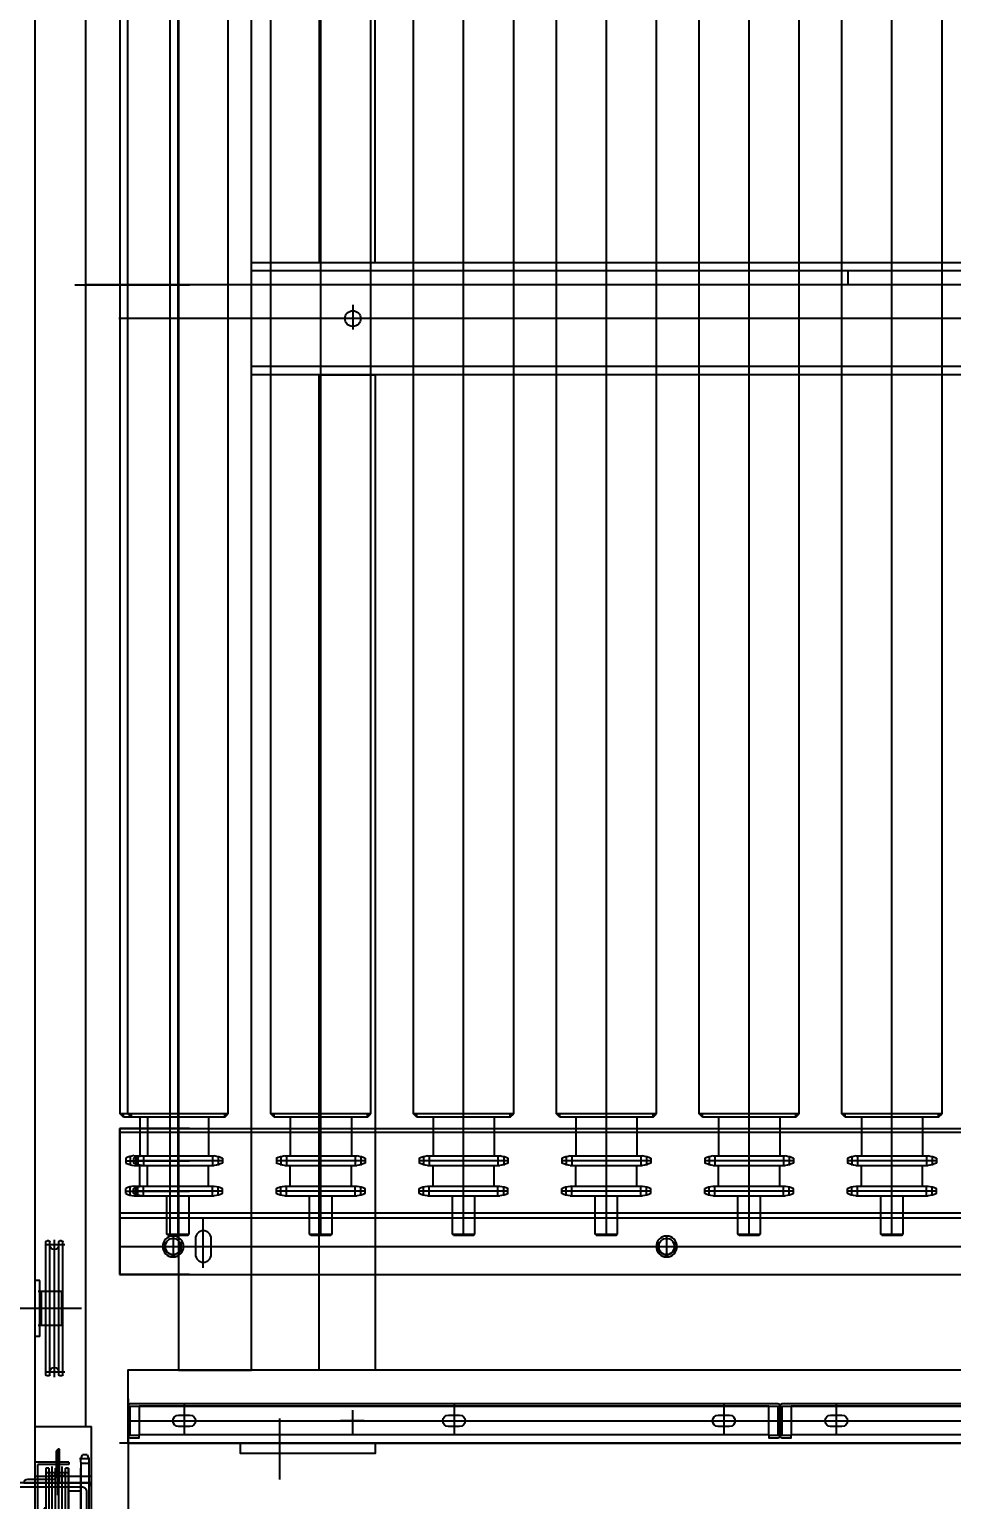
# Model space of a CAD drawing. Header units: millimetres. Extents: x 5544 to 245194, y -610088 to 30375.
# Drawn here: x 102514 to 104154, y 16158 to 18773 of the extents above; entities that cross this region are included whole.
import ezdxf
from ezdxf.lldxf.tags import DXFTag

# ---------------------------------------------------------------- set-up
doc = ezdxf.new("R2010")
doc.units = ezdxf.units.MM
for name, color, linetype in [('1', 1, 'CENTER2'), ('15', 15, 'Continuous'), ('2', 1, 'CENTER'), ('3', 3, 'Continuous'), ('4', 4, 'Continuous'), ('7', 7, 'Continuous'), ('CL', 1, 'CENTER'), ('외형선', 7, 'Continuous'), ('은선', 2, 'HIDDEN'), ('중심선', 1, 'CENTER')]:
    doc.layers.add(name, color=color, linetype=linetype)
doc.styles.get("Standard").update_dxf_attribs({"font": 'SYMBOL'})
tags = doc.linetypes.add('CENTER', pattern=[2, 1.25, -0.25, 0.25, -0.25]).pattern_tags.tags
tags[10:11] = [DXFTag(74, 4), DXFTag(75, 0), DXFTag(340, '0'), DXFTag(46, 1.0), DXFTag(50, 0.0), DXFTag(44, 0.0), DXFTag(45, 0.0)]
tags[8:9] = [DXFTag(74, 4), DXFTag(75, 0), DXFTag(340, '0'), DXFTag(46, 1.0), DXFTag(50, 0.0), DXFTag(44, 0.0), DXFTag(45, 0.0)]
tags[6:7] = [DXFTag(74, 4), DXFTag(75, 0), DXFTag(340, '0'), DXFTag(46, 1.0), DXFTag(50, 0.0), DXFTag(44, 0.0), DXFTag(45, 0.0)]
tags[4:5] = [DXFTag(74, 4), DXFTag(75, 0), DXFTag(340, '0'), DXFTag(46, 1.0), DXFTag(50, 0.0), DXFTag(44, 0.0), DXFTag(45, 0.0)]
tags = doc.linetypes.add('CENTER2', pattern=[1.125, 0.75, -0.125, 0.125, -0.125]).pattern_tags.tags
tags[10:11] = [DXFTag(74, 4), DXFTag(75, 0), DXFTag(340, '0'), DXFTag(46, 1.0), DXFTag(50, 0.0), DXFTag(44, 0.0), DXFTag(45, 0.0)]
tags[8:9] = [DXFTag(74, 4), DXFTag(75, 0), DXFTag(340, '0'), DXFTag(46, 1.0), DXFTag(50, 0.0), DXFTag(44, 0.0), DXFTag(45, 0.0)]
tags[6:7] = [DXFTag(74, 4), DXFTag(75, 0), DXFTag(340, '0'), DXFTag(46, 1.0), DXFTag(50, 0.0), DXFTag(44, 0.0), DXFTag(45, 0.0)]
tags[4:5] = [DXFTag(74, 4), DXFTag(75, 0), DXFTag(340, '0'), DXFTag(46, 1.0), DXFTag(50, 0.0), DXFTag(44, 0.0), DXFTag(45, 0.0)]
tags = doc.linetypes.add('HIDDEN', pattern=[0.375, 0.25, -0.125]).pattern_tags.tags
tags[6:7] = [DXFTag(74, 4), DXFTag(75, 0), DXFTag(340, '0'), DXFTag(46, 1.0), DXFTag(50, 0.0), DXFTag(44, 0.0), DXFTag(45, 0.0)]
tags[4:5] = [DXFTag(74, 4), DXFTag(75, 0), DXFTag(340, '0'), DXFTag(46, 1.0), DXFTag(50, 0.0), DXFTag(44, 0.0), DXFTag(45, 0.0)]
doc.dimstyles.new('DIM-A-002-평면', dxfattribs={"dimscale": 170, "dimtxt": 1, "dimasz": 0.4, "dimexe": 0.2, "dimexo": 0.3, "dimgap": 0.4, "dimtad": 1, "dimdec": 0, "dimtxsty": 'Standard', "dimcen": 0, "dimclrd": 15, "dimclre": 15, "dimclrt": 3, "dimadec": 0, "dimazin": 0, "dimtfac": 1, "dimtix": 1, "dimtmove": 0, "dimatfit": 3, "dimfxl": 1, "dimarcsym": 0})

# ---------------------------------------------------------------- blocks, each defined once
blk = doc.blocks.new('A$CAA94DE4')
at = {"color": 7}
for p, q in [((2460, 188.1), (0, 188.1)), ((2460, 188.1), (0, 188.1)), ((2130, 188.1), (2130, 138.1)), ((2180, 188.1), (2180, 138.1)), ((2180, 138.1), (2130, 138.1))]:
    blk.add_line(p, q, dxfattribs=at)
at = {"layer": '1'}
for p, q in [((2025, 174.3), (2025, 207.3)), ((2190.9, 168.1), (2164.6, 168.1))]:
    blk.add_line(p, q, dxfattribs=at)
at = {"layer": '2'}
blk.add_line((2174, 188.1), (2174, 138.1), dxfattribs=at)
blk = doc.blocks.new('A$C66952FD0')
at = {"layer": '1'}
for p, q in [((61.1, 0), (61.1, 54.2)), ((4.6, 14.9), (4.6, 32)), ((117.6, 14.9), (117.6, 32)), ((122.3, 24.2), (0, 24.2))]:
    blk.add_line(p, q, dxfattribs=at)
at = {"layer": '4'}
for p, q in [((36.1, 37.2), (36.1, 41.2)), ((86.1, 37.2), (86.1, 41.2)), ((1.1, 29.2), (1.1, 30.7)), ((120.1, 31.7), (2.1, 31.7)), ((120.1, 28.2), (2.1, 28.2)), ((86.1, 37.2), (36.1, 37.2)), ((46.1, 17.5), (46.1, 38.5)), ((76.1, 35.5), (46.1, 35.5)), ((76.1, 17.5), (76.1, 38.5)), ((121.1, 29.2), (121.1, 30.7)), ((1.1, 17.7), (1.1, 19.2)), ((120.1, 20.2), (2.1, 20.2)), ((120.1, 16.7), (2.1, 16.7)), ((76.1, 17.5), (46.1, 17.5)), ((121.1, 17.7), (121.1, 19.2))]:
    blk.add_line(p, q, dxfattribs=at)
for centre, radius, start, end in [((2.1, 30.7), 1, 90, 180), ((2.1, 29.2), 1, 180, 270), ((4.6, 24.2), 4, 270, 90), ((117.6, 24.2), 4, 90, 270), ((120.1, 30.7), 1, 0, 90), ((120.1, 29.2), 1, 270, 0), ((2.1, 19.2), 1, 90, 180), ((2.1, 17.7), 1, 180, 270), ((120.1, 19.2), 1, 0, 90), ((120.1, 17.7), 1, 270, 0)]:
    blk.add_arc(centre, radius, start, end, dxfattribs=at)
blk = doc.blocks.new('A$CACEA2E2A')
for p, q in [((0, 11.9), (0, 15.9)), ((6.4, 17.5), (138.3, 17.5)), ((7.5, 10.3), (7.5, 17.5)), ((137.2, 10.3), (137.2, 17.5)), ((144.7, 11.9), (144.7, 15.9)), ((6.4, 10.3), (138.3, 10.3))]:
    blk.add_line(p, q)
for centre, start, end in [((6.4, 4), 90, 118.2991), ((138.3, 4), 61.7009, 90), ((6.4, 23.8), 241.7009, 270), ((138.3, 23.8), 270, 298.2991)]:
    blk.add_arc(centre, 13.5, start, end)
at = {"layer": '1'}
for p, q in [((72.3, 87.5), (72.3, 0)), ((72.3, 6.6), (72.3, 82.9)), ((134.7, 43), (10.4, 43)), ((15.8, 28.5), (15.8, 48.5)), ((128.8, 28.5), (128.8, 48.5)), ((134.7, 34), (10.4, 34))]:
    blk.add_line(p, q, dxfattribs=at)
at = {"layer": '2'}
for p, q in [((59.8, 76.7), (59.8, 66.4)), ((84.9, 66.4), (59.8, 66.4)), ((60.6, 66.4), (84.1, 66.4)), ((60.6, 63), (60.6, 66.4)), ((81.7, 77.9), (62.9, 77.9)), ((65.4, 66.4), (65.4, 63)), ((66.1, 76.7), (66.1, 66.4)), ((70.1, 66.4), (73.5, 63)), ((71.2, 66.4), (74.6, 63)), ((78.6, 76.7), (78.6, 66.4)), ((79.3, 66.4), (79.3, 63)), ((84.1, 66.4), (84.1, 63)), ((84.9, 76.7), (84.9, 66.4)), ((84.1, 63), (60.6, 63))]:
    blk.add_line(p, q, dxfattribs=at)
for centre, radius, start, end in [((62.9, 73.1), 4.76, 48.8141, 131.1859), ((73, 57.3), 20.6, 91.7173, 109.5483), ((71.7, 57.3), 20.6, 70.4517, 88.2827), ((81.7, 73.1), 4.76, 48.8141, 131.1859)]:
    blk.add_arc(centre, radius, start, end, dxfattribs=at)
at = {"layer": '7'}
for p, q in [((138.3, 58), (6.3, 58)), ((6.3, 28), (6.3, 58)), ((136, 55.7), (8.6, 55.7)), ((8.6, 28), (8.6, 55.7)), ((61.8, 50), (61.8, 55.7)), ((64.3, 50), (64.3, 55.7)), ((80.3, 50), (80.3, 55.7)), ((82.8, 50), (82.8, 55.7)), ((136, 28), (136, 55.7)), ((138.3, 28), (138.3, 58)), ((11.8, 48.5), (132.8, 48.5)), ((11.8, 46), (11.8, 48.5)), ((11.8, 46), (132.8, 46)), ((132.8, 40), (11.8, 40)), ((11.8, 37), (11.8, 40)), ((47.3, 50), (97.3, 50)), ((47.3, 48.5), (47.3, 50)), ((97.3, 48.5), (97.3, 50)), ((132.8, 46), (132.8, 48.5)), ((132.8, 37), (132.8, 40)), ((6.3, 28), (8.6, 28)), ((132.8, 37), (11.8, 37)), ((132.8, 31), (11.8, 31)), ((11.8, 28.5), (11.8, 31)), ((132.8, 28.5), (11.8, 28.5)), ((11.8, 28.5), (132.8, 28.5)), ((32.3, 17.5), (32.3, 28.5)), ((112.3, 17.5), (112.3, 28.5)), ((132.8, 28.5), (132.8, 31)), ((138.3, 28), (136, 28)), ((132.8, 17.5), (11.8, 17.5))]:
    blk.add_line(p, q, dxfattribs=at)
for centre, start, end in [((15.8, 43), 270, 90), ((128.8, 43), 90, 270), ((15.8, 34), 270, 90), ((128.8, 34), 90, 270)]:
    blk.add_arc(centre, 3, start, end, dxfattribs=at)
at = {"layer": 'CL'}
for p, q in [((3.5, 9.3), (3.5, 18.5)), ((141.2, 9.3), (141.2, 18.5))]:
    blk.add_line(p, q, dxfattribs=at)
blk = doc.blocks.new('A$CE5D4909A')
for p, q in [((0, 125), (50, 125)), ((0, 105), (0, 121)), ((4, 125), (46, 125)), ((8, 121), (42, 121)), ((50, 0), (50, 125)), ((50, 4), (50, 121)), ((50, 120), (50, 90)), ((50, 120), (50, 120)), ((4, 105), (0, 105)), ((4, 117), (4, 105)), ((46, 8), (46, 117)), ((53, 94.5), (53, 117)), ((77, 91.5), (56, 91.5)), ((50, 88.5), (80, 88.5)), ((80, 88.5), (80, 88.5)), ((50, 60), (50, 60)), ((50, 60), (50, 30)), ((53, 34.5), (53, 57)), ((50, 28.5), (80, 28.5)), ((77, 31.5), (56, 31.5)), ((80, 28.5), (80, 28.5)), ((0, 4), (0, 20)), ((4, 20), (0, 20)), ((4, 20), (4, 8)), ((0, 0), (0, 0)), ((0, 0), (50, 0)), ((4, 0), (46, 0)), ((8, 4), (42, 4)), ((50, 0), (50, 0))]:
    blk.add_line(p, q)
for centre, radius, start, end in [((4, 121), 4, 90, 180), ((8, 117), 4, 90, 180), ((42, 117), 4, 0, 90), ((46, 121), 4, 0, 90), ((50, 117), 3, 0, 90), ((56, 94.5), 3, 180, 270), ((77, 88.5), 3, 0, 90), ((50, 57), 3, 0, 90), ((56, 34.5), 3, 180, 270), ((77, 28.5), 3, 0, 90), ((4, 4), 4, 180, 270), ((8, 8), 4, 180, 270), ((42, 8), 4, 270, 0), ((46, 4), 4, 270, 0)]:
    blk.add_arc(centre, radius, start, end)
at = {"layer": '1'}
for p, q in [((50, 90), (80, 90)), ((50, 30), (80, 30))]:
    blk.add_line(p, q, dxfattribs=at)
blk = doc.blocks.new('A$C2AC7DD32')
blk.add_lwpolyline([(75, 2130), (120, 2130), (120, 100), (75, 100)])
at = {"rotation": 90.00000000000001}
for name, p in [('A$CAA94DE4', (263.1, 0)), ('A$CACEA2E2A', (133, 2155.2))]:
    blk.add_blockref(name, p, dxfattribs=at)
at = {"xscale": -1, "rotation": 89.99999999999997}
blk.add_blockref('A$CE5D4909A', (125, 2230), dxfattribs=at)
at = {"layer": '15', "rotation": 90.00000000000001}
blk.add_blockref('A$C66952FD0', (116.2, 1963.9), dxfattribs=at)
blk = doc.blocks.new('A$C1B42420D')
for points in [[(2, 240), (28, 240, 0.414214), (30, 242), (30, 818, 0.414214), (28, 820), (2, 820, 0.414214), (0, 818), (0, 810), (2, 810), (2, 818), (28, 818), (28, 242), (2, 242), (2, 250), (0, 250), (0, 242, 0.414214)], [(20, 775), (20, 765, -1), (10, 765), (10, 775, -1)], [(20, 535), (20, 525, -1), (10, 525), (10, 535, -1)], [(20, 295), (20, 285, -1), (10, 285), (10, 295, -1)]]:
    blk.add_lwpolyline(points, format="xyb", close=True)
blk.add_lwpolyline([(3, 810), (3, 250), (28, 250), (28, 810)], close=True)
at = {"layer": '1'}
for p, q in [((15, 820), (15, 240)), ((30, 770), (3, 770)), ((30, 530), (3, 530)), ((30, 290), (3, 290))]:
    blk.add_line(p, q, dxfattribs=at)
blk = doc.blocks.new('A$C2112D5C0')
blk.add_hatch(color=256).paths.add_polyline_path([(40.2, 143), (43.3, 143), (43.3, 140)])
for p, q in [((40.2, 143, 0), (40.2, 1617, 0)), ((43.3, 140, 0), (40.2, 143, 0)), ((101.9, 143, 0), (40.2, 143, 0)), ((43.3, 140, 0), (43.3, 143, 0)), ((101.9, 140, 0), (43.3, 140, 0)), ((57.6, 139.5, 0), (57.6, 106.2, 0)), ((101.9, 130, 0), (39.8, 130, 0)), ((39.8, 130, 0), (39.8, 0, 0)), ((52.6, 105.7, 0), (101.9, 105.7, 0)), ((54.2, 105.7, 0), (54.2, 97, 0)), ((45.3, 103.5, 0), (45.3, 99.2, 0)), ((52.6, 97, 0), (101.9, 97, 0)), ((57.6, 79.2, 0), (57.6, 96.5, 0)), ((52.6, 78.7, 0), (101.9, 78.7, 0)), ((54.2, 70, 0), (54.2, 78.7, 0)), ((45.3, 72.2, 0), (45.3, 76.5, 0)), ((52.6, 70, 0), (101.9, 70, 0)), ((101.9, 0, 0), (39.8, 0, 0))]:
    blk.add_line(p, q)
for centre, radius, start, end in [((57.1, 139.5, 0), 0.5, 0, 90), ((56.9, 77.7, 0), 28.4, 98.7025, 114.2476), ((57.1, 106.2, 0), 0.5, 270, 0), ((56.9, 125, 0), 28.4, 245.7524, 261.2975), ((57.1, 96.5, 0), 0.5, 0, 90), ((56.9, 50.7, 0), 28.4, 98.7025, 114.2476), ((57.1, 79.2, 0), 0.5, 270, 0), ((56.9, 98, 0), 28.4, 245.7524, 261.2975)]:
    blk.add_arc(centre, radius, start, end)
at = {"layer": '1'}
blk.add_line((0, 880, 0), (101.9, 880, 0), dxfattribs=at)
at = {"layer": '중심선', "ltscale": 5}
for p, q in [((84.8, 35, 0), (84.8, 1655, 0)), ((49.1, 105.7, 0), (49.1, 97, 0)), ((45.3, 101.3, 0), (101.9, 101.3, 0)), ((49.1, 70, 0), (49.1, 78.7, 0)), ((45.3, 74.3, 0), (101.9, 74.3, 0))]:
    blk.add_line(p, q, dxfattribs=at)
blk = doc.blocks.new('콘베어 롤러 1500용')
at = {"layer": '외형선'}
for points in [[(-44.6, -1506), (-41.5, -1506), (-41.5, -1509)], [(44.5, -1506), (41.5, -1506), (41.5, -1509)]]:
    blk.add_hatch(color=256, dxfattribs=at).paths.add_polyline_path(points)
for p, q in [((-44.6, -1506), (-44.6, -32)), ((44.5, -1506), (44.5, -32)), ((-44.6, -1506), (44.5, -1506)), ((-41.5, -1509), (-44.6, -1506)), ((-41.5, -1509), (-41.5, -1506)), ((-41.5, -1509), (41.5, -1509)), ((-27.2, -1509.5), (-27.2, -1542.8)), ((27.2, -1509.5), (27.2, -1542.8)), ((41.5, -1509), (44.5, -1506)), ((41.5, -1509), (41.5, -1506)), ((-39.5, -1545.5), (-39.5, -1549.8)), ((32.1, -1543.3), (-32.1, -1543.3)), ((32.1, -1552), (-32.1, -1552)), ((-30.6, -1543.3), (-30.6, -1552)), ((-27.2, -1569.8), (-27.2, -1552.5)), ((27.2, -1569.8), (27.2, -1552.5)), ((30.6, -1543.3), (30.6, -1552)), ((39.5, -1545.5), (39.5, -1549.8)), ((-39.5, -1576.8), (-39.5, -1572.5)), ((32.1, -1570.3), (-32.1, -1570.3)), ((32.1, -1579), (-32.1, -1579)), ((-30.6, -1579), (-30.6, -1570.3)), ((-10, -1613), (-10, -1579)), ((10, -1613), (10, -1579)), ((30.6, -1579), (30.6, -1570.3)), ((39.5, -1576.8), (39.5, -1572.5)), ((10, -1613), (-10, -1613)), ((-9, -1614), (-10, -1613)), ((9, -1614), (-9, -1614)), ((9, -1614), (10, -1613))]:
    blk.add_line(p, q, dxfattribs=at)
for centre, radius, start, end in [((-27.7, -1509.5), 0.5, 0, 90), ((27.7, -1509.5), 0.5, 90, 180), ((-27.9, -1571.3), 28.4, 98.7025, 114.2476), ((-27.9, -1524), 28.4, 245.7524, 261.2975), ((-27.7, -1542.8), 0.5, 270, 0), ((-27.7, -1552.5), 0.5, 0, 90), ((27.7, -1542.8), 0.5, 180, 270), ((27.7, -1552.5), 0.5, 90, 180), ((27.9, -1571.3), 28.4, 65.7524, 81.2975), ((27.9, -1524), 28.4, 278.7025, 294.2476), ((-27.9, -1598.3), 28.4, 98.7025, 114.2476), ((-27.9, -1551), 28.4, 245.7524, 261.2975), ((-27.7, -1569.8), 0.5, 270, 0), ((27.7, -1569.8), 0.5, 180, 270), ((27.9, -1598.3), 28.4, 65.7524, 81.2975), ((27.9, -1551), 28.4, 278.7025, 294.2476)]:
    blk.add_arc(centre, radius, start, end, dxfattribs=at)
at = {"layer": '중심선', "ltscale": 5}
for p, q in [((0, -1614), (0, 6)), ((39.5, -1547.6), (-39.5, -1547.6)), ((-35.7, -1543.3), (-35.7, -1552)), ((35.7, -1543.3), (35.7, -1552)), ((39.5, -1574.6), (-39.5, -1574.6)), ((-35.7, -1579), (-35.7, -1570.3)), ((35.7, -1579), (35.7, -1570.3))]:
    blk.add_line(p, q, dxfattribs=at)
blk = doc.blocks.new('1755리프트  평면')
at = {"layer": '1'}
for p, q in [((229.4, 30), (229.4, 42.9)), ((-909.8, 30), (908.2, 30))]:
    blk.add_line(p, q, dxfattribs=at)
at = {"layer": '2', "ltscale": 0.3}
blk.add_line((877.5, -723.2), (-877.5, -723.2), dxfattribs=at)
at = {"layer": '외형선'}
for p, q in [((877.5, -720), (-877.5, -720)), ((877.5, -720), (877.5, -850)), ((383.9, -820.9), (383.9, -829.1)), ((383.9, -820.9), (383.9, -829.1)), ((398, -829.1), (398, -820.9)), ((398, -829.1), (398, -820.9)), ((822.9, -820.9), (822.9, -829.1)), ((837, -829.1), (837, -820.9)), ((383.9, -829.1), (390.9, -833.2)), ((383.9, -829.1), (390.9, -833.2)), ((390.9, -833.2), (398, -829.1)), ((390.9, -833.2), (398, -829.1)), ((822.9, -829.1), (829.9, -833.2)), ((829.9, -833.2), (837, -829.1)), ((877.5, -850), (-877.5, -850))]:
    blk.add_line(p, q, dxfattribs=at)
for centre, radius in [((390.9, -825), 9.32), ((390.9, -825), 9.32), ((390.9, -825), 7.07), ((390.9, -825), 7.07), ((829.9, -825), 9.32), ((829.9, -825), 7.07)]:
    blk.add_circle(centre, radius, dxfattribs=at)
at = {"layer": '은선', "ltscale": 0.3}
for p, q in [((877.5, -795), (-877.5, -795)), ((877.5, -799.5), (-877.5, -799.5))]:
    blk.add_line(p, q, dxfattribs=at)
at = {"layer": '중심선', "ltscale": 5}
for p, q in [((390.9, -815.7), (390.9, -834.3)), ((829.9, -815.7), (829.9, -834.3)), ((877.5, -825), (-877.5, -825))]:
    blk.add_line(p, q, dxfattribs=at)
at = {"linetype": 'Continuous'}
for p in [(190.5, 799), (317.5, 799), (444.5, 799), (571.5, 799), (698.5, 799), (825.5, 799)]:
    blk.add_blockref('콘베어 롤러 1500용', p, dxfattribs=at)
blk = doc.blocks.new('카평면')
for p, q in [((-271.5, -135.2), (-969, -135.2)), ((-271.5, -220.2), (-969, -220.2))]:
    blk.add_line(p, q)
at = {"elevation": 0}
for points in [[(-1034, 757.3), (-1034, -1112.7), (-969, -1112.7), (-969, 757.3)], [(-859, -127.7), (-859, 757.3), (-909, 757.3), (-909, -127.7)], [(-859, -227.7), (-859, -1112.7), (-909, -1112.7), (-909, -227.7)], [(-1079, -1177.7), (766, -1177.7), (766, -1112.7), (-1079, -1112.7)], [(-859, -1177.7), (-859, -1186.7), (-979, -1186.7), (-979, -1177.7)]]:
    blk.add_lwpolyline(points, close=True, dxfattribs=at)
blk.add_lwpolyline([(-271.5, -227.7), (-969, -227.7), (-969, -127.7), (-271.5, -127.7)], dxfattribs=at)
blk.add_lwpolyline([(-1005, -1002.7), (-1005, -995.7, 1), (-1019, -995.7), (-1019, -1002.7), (-1019, -1009.7, 1), (-1005, -1009.7)], format="xyb", close=True, dxfattribs=at)
blk.add_circle((-879, -177.7), 7)
at = {"layer": '1'}
for p, q in [((-879, -165.4), (-879, -187.3)), ((766, -177.7), (-1087, -177.7)), ((-879, -1170), (-879, -1148.1)), ((-944, -1210), (-944, -1155.5))]:
    blk.add_line(p, q, dxfattribs=at)
at = {"layer": '15'}
blk.add_line((-209, -1177.7), (-1086.5, -1177.7), dxfattribs=at)
at = {"layer": 'CL'}
for p, q in [((-868.9, -177.7), (-889.9, -177.7)), ((-1012, -1021.7), (-1012, -978)), ((-1022, -1002.7), (-1002, -1002.7)), ((-868.9, -1157.7), (-889.9, -1157.7))]:
    blk.add_line(p, q, dxfattribs=at)
at = {"xscale": -1}
blk.add_blockref('1755리프트  평면', (-209, -177.7), dxfattribs=at)
at = {"rotation": 90.00000000000011}
for p in [(-259, -1172.7), (321, -1172.7)]:
    blk.add_blockref('A$C1B42420D', p, dxfattribs=at)
at = {"layer": '3', "linetype": 'ByBlock', "xscale": -1, "rotation": 179.9999999999999}
blk.add_blockref('A$C2AC7DD32', (-1236.5, 967.2, 0), dxfattribs=at)
at = {"layer": '3'}
blk.add_blockref('A$C2112D5C0', (-1126.2, -1027.7, 0), dxfattribs=at)
blk = doc.blocks.new('*D2790')
at = {"layer": '15', "color": 15, "lineweight": -2, "ltscale": 600}
for p, q in [((102689.1, 16337.3), (102689.1, 12723.3)), ((103109.1, 14704.9), (103109.1, 12723.3)), ((102621.1, 12757.3), (102553.1, 12757.3)), ((102689.1, 12757.3), (103109.1, 12757.3)), ((103177.1, 12757.3), (103245.1, 12757.3))]:
    blk.add_line(p, q, dxfattribs=at)
at = {"layer": '15', "color": 15}
for points in [[(102621.1, 12745.9), (102621.1, 12768.6), (102689.1, 12757.3)], [(103177.1, 12768.6), (103177.1, 12745.9), (103109.1, 12757.3)]]:
    blk.add_solid(points, dxfattribs=at)
at = {"layer": 'Defpoints', "color": 0}
for p in [(102689.1, 16388.3), (103109.1, 14755.9), (103109.1, 12757.3)]:
    blk.add_point(p, dxfattribs=at)
at = {"layer": '15', "color": 3, "ltscale": 600, "insert": (102899.1, 12912.7), "char_height": 170, "attachment_point": 5}
blk.add_mtext('210', dxfattribs=at)

msp = doc.modelspace()

# ---------------------------------------------------------------- block references
at = {"ltscale": 600, "xscale": 2, "yscale": 2, "zscale": 2}
msp.add_blockref('카평면', (104847, 18613.7, 0), dxfattribs=at)

# ---------------------------------------------------------------- dimensions: what is measured, and where the dimension line sits
at = {"layer": '15', "ltscale": 600}
dim = msp.add_linear_dim(base=(103109.1, 12757.3), p1=(102689.1, 16388.3), p2=(103109.1, 14755.9), dimstyle='DIM-A-002-평면', override={"dimlfac": 0.5}, dxfattribs=at)
dim.commit()
dim.dimension.update_dxf_attribs({"geometry": '*D2790', "text_midpoint": (102899.1, 12912.7)})

doc.saveas('drawing.dxf')
